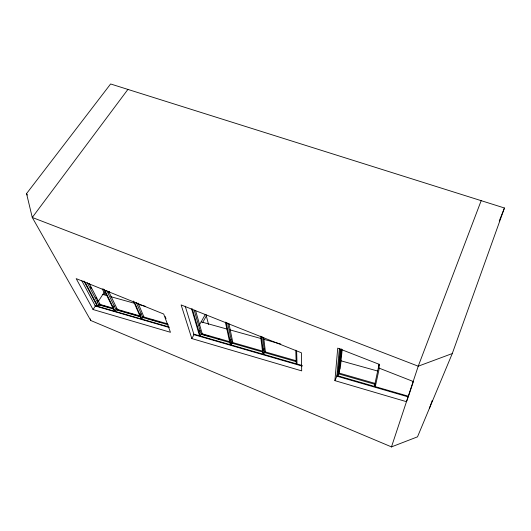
<?xml version="1.0" encoding="UTF-8"?>
<svg xmlns="http://www.w3.org/2000/svg" width="531" height="531" viewBox="0 0 531 531"><rect width="100%" height="100%" fill="white"/><g stroke="black" fill="none" stroke-linecap="round" stroke-linejoin="round"><path stroke-width="0.8" d="M408.02 397.586L406.467 401.688L334.902 380.641L337.729 348.137L379.18 364.319L378.424 367.857L413.171 381.47M339.389 348.621L336.86 376.167L408.279 396.903L408.498 396.259L375.291 386.648L379.406 367.684M340.975 349.411L338.619 373.857L375.205 384.391L374.395 386.389L337.776 375.795L340.298 349M375.55 383.548L338.97 373.047L338.911 373.671L341.619 348.92M342.163 349.571L340.291 368.322L339.043 371.176M374.395 386.389L379.141 364.16M391.433 447.029L418.236 366.198L481.172 200.665M408.751 395.495L413.31 381.776M452.279 353.546L504.45 207.993L110.614 83.971L26.55 193.603L32.272 217.464L90.741 320.492L391.48 446.89L417.512 436.84L452.279 353.546L418.236 366.198L32.272 217.464L127.905 89.42M429.493 408.14L432.294 400.367M499.259 220.969L504.45 207.993M378.424 367.857L379.287 365.746M338.141 371.899L338.997 369.948M334.902 380.641L337.424 374.879M337.776 375.795L338.97 373.047M295.78 350.155L296.218 363.768L263.641 354.343L264.916 351.787L296.663 360.901M263.157 350.44L264.066 348.628M260.595 336.15L262.878 354.124L230.965 344.891L232.273 342.415L262.56 351.11M230.109 340.862L231.038 339.103M225.376 322.085L230.235 344.679L200.22 335.997L201.548 333.594L229.963 341.752M205.643 335.26L201.7 334.125L202.099 333.402L195.587 310.555M199.052 332.014L200.001 330.309M191.817 338.572L181.137 304.927L301.396 352.776L301.688 370.877L191.817 338.572L193.994 334.676L185.226 306.208M199.211 325.337L205.344 314.352M202.537 322.768L206.327 315.965M169.05 326.977L141.797 319.091L143.164 316.828L167.292 323.757M138.04 303.095L143.782 316.635L143.37 317.319L143.164 316.828M140.078 315.122L141.06 313.516M124.612 311.909L116.734 309.639L117.152 308.976L108.722 291.546M133.42 301.05L141.166 318.912L115.127 311.378L116.508 309.175L140.171 315.972M113.183 307.416L114.165 305.856M113.528 308.325L99.257 304.223L97.863 306.38L84.94 281.954M99.078 305.305L99.908 304.017L89.228 283.514M108.47 292.939L109.366 291.546M96.483 303.765L97.472 302.239M93.058 309.533L76.185 278.622L163.714 314.04L170.464 332.293L93.058 309.533L95.328 306.022L81.814 280.76M98.461 301.183L104.056 292.535M102.802 294.466L107.574 295.8M110.753 296.683L134.595 303.327M138.571 304.436L145.726 306.427M201.149 321.866L226.651 328.968M229.837 329.857L260.92 338.512M263.31 339.183L280.839 344.061M340.311 360.629L377.667 371.036M99.324 303.851L99.908 304.017M116.548 308.803L117.152 308.976M143.151 316.456L143.782 316.635M201.408 333.202L202.099 333.402M232.054 342.017L232.777 342.223L228.921 323.545M100.16 304.867L102.855 305.637M103.638 305.863L105.981 306.54M107.541 306.991L109.884 307.668M126.192 312.367L128.555 313.044M131.708 313.954L135.651 315.089M137.224 315.547L139.587 316.224M146.483 318.215L148.813 318.885M151.926 319.781L155.809 320.903M157.368 321.348L159.698 322.025M207.216 335.718L209.586 336.402M218.254 338.897L220.624 339.581M98.262 304.694L113.913 309.195M141.339 317.093L116.103 309.825L106.685 290.51M168.446 324.892L142.759 317.498L136.374 302.57M229.943 342.588L201.156 334.304L194.193 310.157M262.978 352.093L231.888 343.145L227.66 322.987M296.298 361.684L264.544 352.544L262.633 336.88M95.089 305.577L114.523 311.199L103.552 288.944M193.835 334.145L199.523 335.798L191.611 308.863M302.212 365.507L297.021 364L296.637 351.11M95.328 306.022L169.236 327.481M193.994 334.676L302.219 366.105M26.55 193.603L27.346 195.05M83.898 280.992L97.279 306.214M87.144 282.558L98.846 304.86M90.502 286.952L91.266 288.426M95.872 297.241L96.642 298.707M97.405 300.174L98.175 301.648M99.257 304.223L99.489 304.668M102.217 288.831L105.165 294.778M104.574 289.919L115.127 311.378M116.508 309.175L116.734 309.639M134.423 302.026L141.797 319.091M165.181 316.476L166.011 318.726M192.282 308.836L200.22 335.997M201.548 333.594L201.7 334.125M90.31 318.899L90.741 320.492M205.928 314.432L208.544 324.441M226.166 322.397L230.965 344.891M232.273 342.415L232.386 342.973M261.411 336.481L263.641 354.343M264.916 351.787L264.989 352.365L265.374 351.595L263.715 337.676"/></g></svg>
